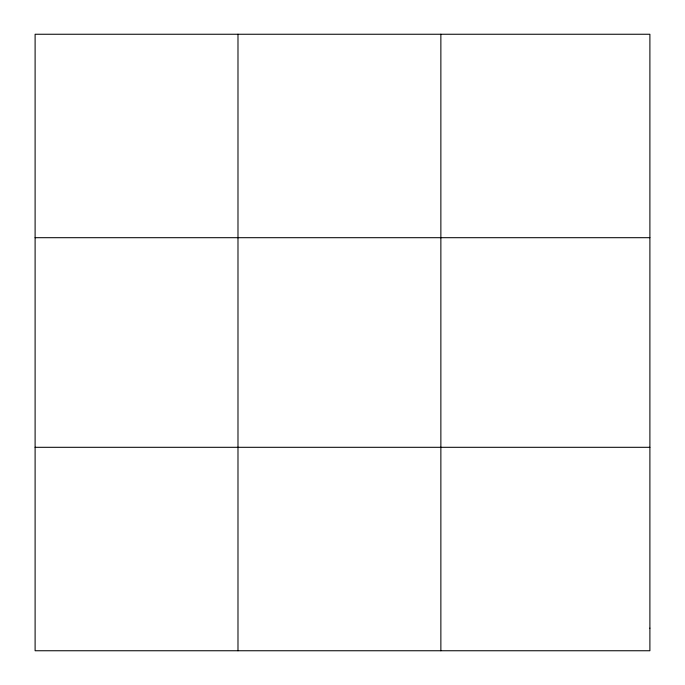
<?xml version="1.0" encoding="UTF-8"?>
<svg xmlns="http://www.w3.org/2000/svg" width="685" height="685" viewBox="0 0 685 685"><rect width="100%" height="100%" fill="white"/><g stroke="black" fill="none" stroke-linecap="round" stroke-linejoin="round"><path stroke-width="1.03" d="M237.986 650.75L237.986 34.25M440.866 650.75L440.866 34.25M35.106 237.695L649.894 237.695M35.106 447.305L649.894 447.305M649.894 628.145L649.894 650.75L35.106 650.75L35.106 34.25L649.894 34.25L649.894 628.145"/></g></svg>
